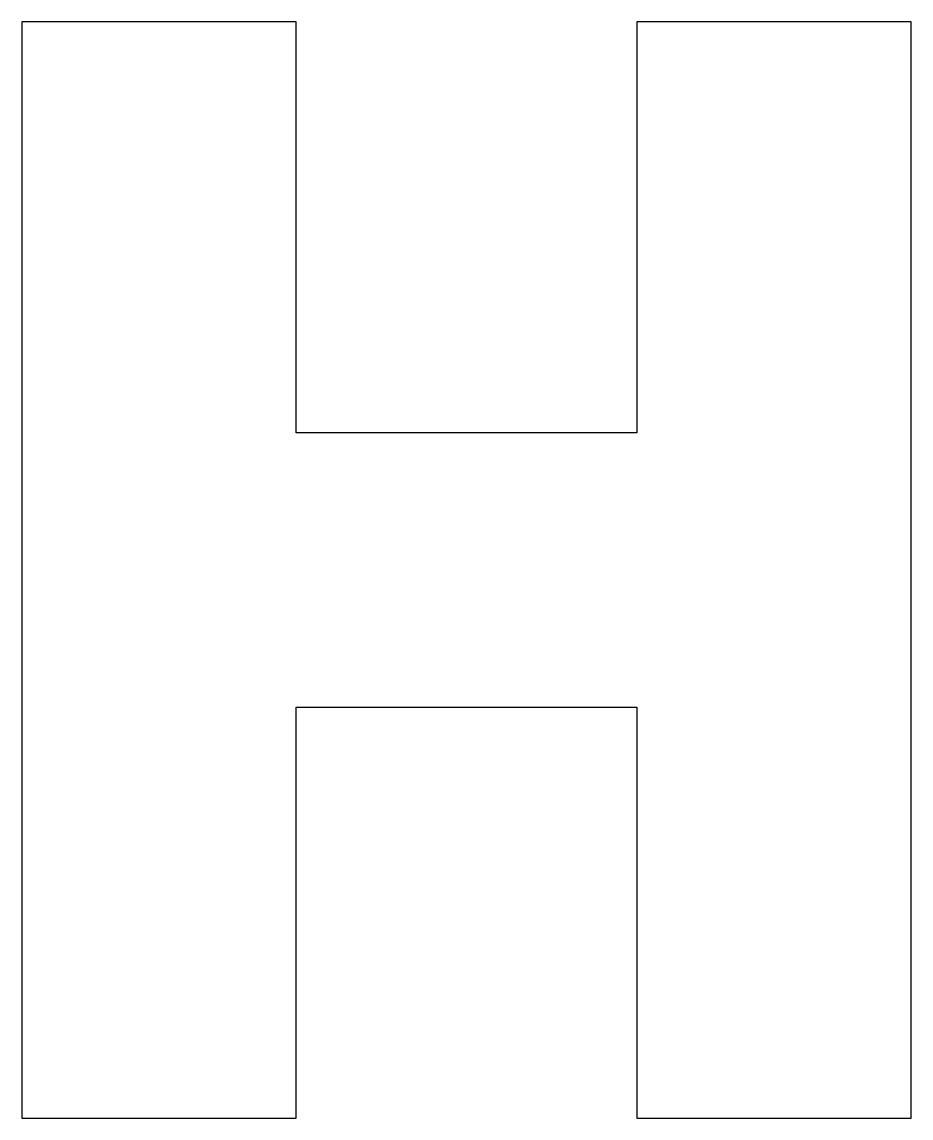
# Model space of a CAD drawing. Header units: metres. Extents: x 0.195 to 0.844, y 0.1 to 0.9.
import ezdxf

# ---------------------------------------------------------------- set-up
doc = ezdxf.new("R2010")
doc.units = ezdxf.units.M
doc.layers.get('0').update_dxf_attribs({"linetype": 'CONTINUOUS'})

msp = doc.modelspace()

# ---------------------------------------------------------------- linework, layer by layer
msp.add_lwpolyline([(0.64412, 0.1), (0.84412, 0.1), (0.84412, 0.9), (0.64412, 0.9), (0.64412, 0.6), (0.39548, 0.6), (0.39548, 0.9), (0.19548, 0.9), (0.19548, 0.1), (0.39548, 0.1), (0.39548, 0.4), (0.64412, 0.4)], close=True)

doc.saveas('drawing.dxf')
